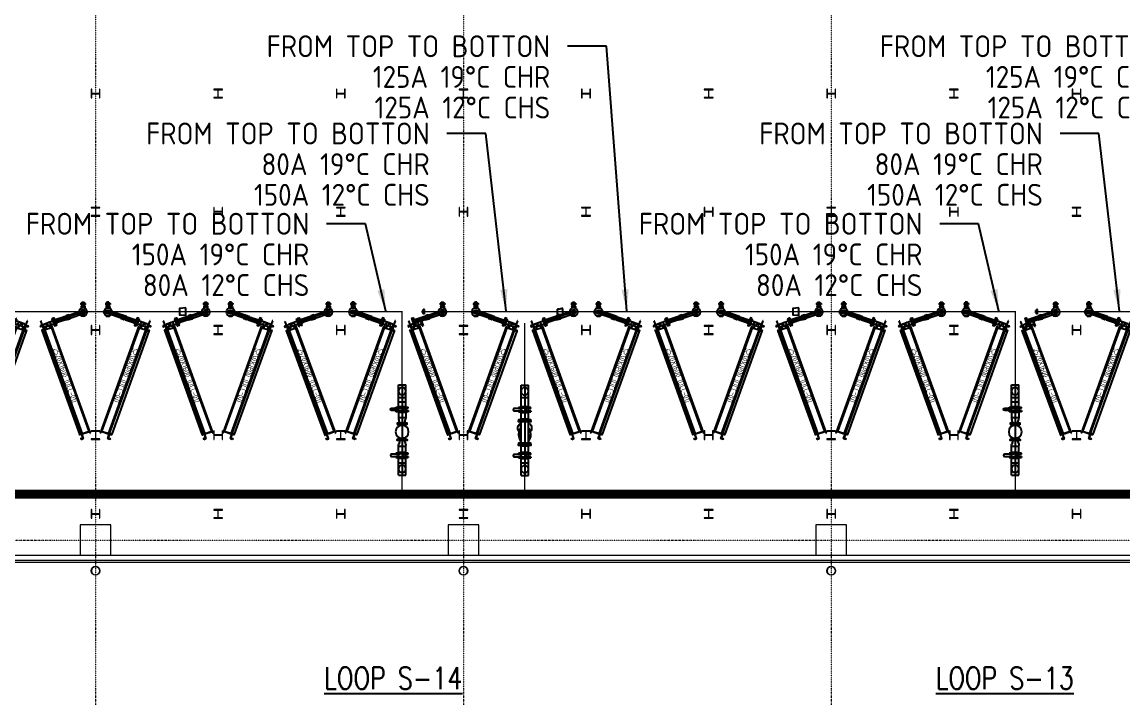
# Model space of a CAD drawing. Extents: x -32000 to 363140, y -29000 to 144266.
# Drawn here: x 41522 to 66661, y -3604 to 11834 of the extents above; entities that cross this region are included whole.
import ezdxf
from ezdxf.enums import TextEntityAlignment as Align

# ---------------------------------------------------------------- set-up
doc = ezdxf.new("R2010")
doc.units = 0
doc.header["$LTSCALE"] = 10
for name, pattern in [('H12PL25$0$JJP_三點線', [0.9, 0.3, -0.15, 0, -0.15, 0, -0.15, 0, -0.15]), ('XFM1Q20-200k$0$CENTER', [2, 1.25, -0.25, 0.25, -0.25]), ('XFM1Q20-200k$0$CENTER2', [1.125, 0.75, -0.125, 0.125, -0.125])]:
    doc.linetypes.add(name, pattern=pattern)
for name, color, linetype in [('H12PL25$0$A-OBJE-MEP', 252, 'Continuous'), ('H12PL25$0$A-WALL-EX', 252, 'Continuous'), ('H12PL25$0$S-COL', 252, 'Continuous'), ('H12PL25$0$S-GRID', 252, 'Continuous'), ('XFM1P20-200k$0$$0$M-PIPE-TEXT', 3, 'Continuous'), ('XFM1P20-200k$0$$0$M-PIPE-TEXT-ARROR', 91, 'Continuous'), ('XFM1P20-200k$0$M-PIPE-CHWR20', 110, 'Continuous'), ('XFM1P20-200k$0$M-PIPE-CHWS12', 130, 'Continuous'), ('XFM1Q20-200k$0$12P7-M-SUP-DCC-L1', 7, 'Continuous'), ('XFM1Q20-200k$0$12P7-M-SUP-DCC-L2', 3, 'Continuous'), ('XFM1Q20-200k$0$C-CDCC', 22, 'Continuous'), ('XFM1Q20-200k$0$M-CWTR-TEXT', 4, 'Continuous'), ('XFM1Q20-200k$0$M-PIPE-CHWR20', 110, 'Continuous'), ('XFM1Q20-200k$0$M-PIPE-CHWS12', 130, 'Continuous'), ('XFM1Q20-200k$0$M-PIPE-CHWS12_CL', 132, 'XFM1Q20-200k$0$CENTER2'), ('XFM1Q20-200k$0$MAU&DCC Valve Station$0$M-CWTR-VAVE', 4, 'Continuous'), ('XFM1Q20-200k$0$U-PCW-V', 2, 'Continuous')]:
    doc.layers.add(name, color=color, linetype=linetype)
doc.styles.add('XFM1P20-200k$0$$0$aa-txt', font='isocp.shx', dxfattribs={"bigfont": 'chineset.shx'})
doc.styles.add('XFM1Q20-200k$0$12P7-XCM2P10$0$AA-TXT', font='simplex.shx', dxfattribs={"bigfont": 'china.shx'})
doc.styles.add('XFM1Q20-200k$0$aa-txt', font='isocp.shx', dxfattribs={"bigfont": 'chineset.shx'})
doc.dimstyles.new('XFM1P20-200k$0$$0$adim-200', dxfattribs={"dimscale": 200, "dimtxt": 0.3, "dimasz": 2.5, "dimexe": 0.1, "dimexo": 0.5, "dimgap": 0.15, "dimtad": 0, "dimdec": 4, "dimzin": 3, "dimdsep": 46, "dimtxsty": 'XFM1P20-200k$0$$0$aa-txt', "dimcen": 2.5, "dimclrd": 256, "dimclre": 256, "dimclrt": 256, "dimadec": 0, "dimazin": 0, "dimtfac": 1, "dimtdec": 4, "dimtmove": 0, "dimatfit": 3, "dimfxl": 1, "dimtolj": 1, "dimtzin": 0, "dimarcsym": 0})

# ---------------------------------------------------------------- blocks, each defined once
blk = doc.blocks.new('H12PL25')
at = {"layer": 'H12PL25$0$A-OBJE-MEP', "lineweight": 0, "flags": 128}
for points in [[(43295, -700, 1), (43105, -700, 1)], [(51695, -700, 1), (51505, -700, 1)], [(60095, -700, 1), (59905, -700, 1)]]:
    blk.add_lwpolyline(points, format="xyb", close=True, dxfattribs=at)
at = {"layer": 'H12PL25$0$A-OBJE-MEP', "lineweight": 0}
for centre in [(43200, -700), (51600, -700), (60000, -700)]:
    blk.add_circle(centre, 100, dxfattribs=at)
at = {"layer": 'H12PL25$0$A-WALL-EX', "lineweight": 0}
blk.add_line((68150, -465), (18000, -465), dxfattribs=at)
at = {"layer": 'H12PL25$0$A-WALL-EX', "lineweight": 0, "flags": 128}
for points in [[(68150, -350), (18000, -350)], [(18000, -500), (68150, -500)], [(18000, -500), (68150, -500)], [(18000, -500), (68150, -500)], [(18000, -500), (68150, -500)]]:
    blk.add_lwpolyline(points, dxfattribs=at)
at = {"layer": 'H12PL25$0$S-COL', "lineweight": 0, "flags": 128}
for points in [[(43300, 10300), (43288, 10300), (43288, 10217, -0.41421356), (43275, 10204), (43125, 10204, -0.41421356), (43112, 10217), (43112, 10300), (43100, 10300), (43100, 10100), (43112, 10100), (43112, 10183, -0.41421356), (43125, 10196), (43275, 10196, -0.41421356), (43288, 10183), (43288, 10100), (43300, 10100)], [(46100, 10100), (46100, 10112), (46017, 10112, -0.41421356), (46004, 10125), (46004, 10275, -0.41421356), (46017, 10288), (46100, 10288), (46100, 10300), (45900, 10300), (45900, 10288), (45983, 10288, -0.41421356), (45996, 10275), (45996, 10125, -0.41421356), (45983, 10112), (45900, 10112), (45900, 10100)], [(48900, 10300), (48888, 10300), (48888, 10217, -0.41421356), (48875, 10204), (48725, 10204, -0.41421356), (48712, 10217), (48712, 10300), (48700, 10300), (48700, 10100), (48712, 10100), (48712, 10183, -0.41421356), (48725, 10196), (48875, 10196, -0.41421356), (48888, 10183), (48888, 10100), (48900, 10100)], [(51700, 10100), (51700, 10112), (51617, 10112, -0.41421356), (51604, 10125), (51604, 10275, -0.41421356), (51617, 10288), (51700, 10288), (51700, 10300), (51500, 10300), (51500, 10288), (51583, 10288, -0.41421356), (51596, 10275), (51596, 10125, -0.41421356), (51583, 10112), (51500, 10112), (51500, 10100)], [(54500, 10300), (54488, 10300), (54488, 10217, -0.41421356), (54475, 10204), (54325, 10204, -0.41421356), (54312, 10217), (54312, 10300), (54300, 10300), (54300, 10100), (54312, 10100), (54312, 10183, -0.41421356), (54325, 10196), (54475, 10196, -0.41421356), (54488, 10183), (54488, 10100), (54500, 10100)], [(57300, 10100), (57300, 10112), (57217, 10112, -0.41421356), (57204, 10125), (57204, 10275, -0.41421356), (57217, 10288), (57300, 10288), (57300, 10300), (57100, 10300), (57100, 10288), (57183, 10288, -0.41421356), (57196, 10275), (57196, 10125, -0.41421356), (57183, 10112), (57100, 10112), (57100, 10100)], [(60100, 10300), (60088, 10300), (60088, 10217, -0.41421356), (60075, 10204), (59925, 10204, -0.41421356), (59912, 10217), (59912, 10300), (59900, 10300), (59900, 10100), (59912, 10100), (59912, 10183, -0.41421356), (59925, 10196), (60075, 10196, -0.41421356), (60088, 10183), (60088, 10100), (60100, 10100)], [(62900, 10100), (62900, 10112), (62817, 10112, -0.41421356), (62804, 10125), (62804, 10275, -0.41421356), (62817, 10288), (62900, 10288), (62900, 10300), (62700, 10300), (62700, 10288), (62783, 10288, -0.41421356), (62796, 10275), (62796, 10125, -0.41421356), (62783, 10112), (62700, 10112), (62700, 10100)], [(65700, 10300), (65688, 10300), (65688, 10217, -0.41421356), (65675, 10204), (65525, 10204, -0.41421356), (65512, 10217), (65512, 10300), (65500, 10300), (65500, 10100), (65512, 10100), (65512, 10183, -0.41421356), (65525, 10196), (65675, 10196, -0.41421356), (65688, 10183), (65688, 10100), (65700, 10100)], [(43300, 7400), (43300, 7412), (43217, 7412, -0.41421356), (43204, 7425), (43204, 7575, -0.41421356), (43217, 7588), (43300, 7588), (43300, 7600), (43100, 7600), (43100, 7588), (43183, 7588, -0.41421356), (43196, 7575), (43196, 7425, -0.41421356), (43183, 7412), (43100, 7412), (43100, 7400)], [(46100, 7600), (46088, 7600), (46088, 7517, -0.41421356), (46075, 7504), (45925, 7504, -0.41421356), (45912, 7517), (45912, 7600), (45900, 7600), (45900, 7400), (45912, 7400), (45912, 7483, -0.41421356), (45925, 7496), (46075, 7496, -0.41421356), (46088, 7483), (46088, 7400), (46100, 7400)], [(48900, 7400), (48900, 7412), (48817, 7412, -0.41421356), (48804, 7425), (48804, 7575, -0.41421356), (48817, 7588), (48900, 7588), (48900, 7600), (48700, 7600), (48700, 7588), (48783, 7588, -0.41421356), (48796, 7575), (48796, 7425, -0.41421356), (48783, 7412), (48700, 7412), (48700, 7400)], [(51700, 7600), (51688, 7600), (51688, 7517, -0.41421356), (51675, 7504), (51525, 7504, -0.41421356), (51512, 7517), (51512, 7600), (51500, 7600), (51500, 7400), (51512, 7400), (51512, 7483, -0.41421356), (51525, 7496), (51675, 7496, -0.41421356), (51688, 7483), (51688, 7400), (51700, 7400)], [(54500, 7400), (54500, 7412), (54417, 7412, -0.41421356), (54404, 7425), (54404, 7575, -0.41421356), (54417, 7588), (54500, 7588), (54500, 7600), (54300, 7600), (54300, 7588), (54383, 7588, -0.41421356), (54396, 7575), (54396, 7425, -0.41421356), (54383, 7412), (54300, 7412), (54300, 7400)], [(57300, 7600), (57288, 7600), (57288, 7517, -0.41421356), (57275, 7504), (57125, 7504, -0.41421356), (57112, 7517), (57112, 7600), (57100, 7600), (57100, 7400), (57112, 7400), (57112, 7483, -0.41421356), (57125, 7496), (57275, 7496, -0.41421356), (57288, 7483), (57288, 7400), (57300, 7400)], [(60100, 7400), (60100, 7412), (60017, 7412, -0.41421356), (60004, 7425), (60004, 7575, -0.41421356), (60017, 7588), (60100, 7588), (60100, 7600), (59900, 7600), (59900, 7588), (59983, 7588, -0.41421356), (59996, 7575), (59996, 7425, -0.41421356), (59983, 7412), (59900, 7412), (59900, 7400)], [(62900, 7600), (62888, 7600), (62888, 7517, -0.41421356), (62875, 7504), (62725, 7504, -0.41421356), (62712, 7517), (62712, 7600), (62700, 7600), (62700, 7400), (62712, 7400), (62712, 7483, -0.41421356), (62725, 7496), (62875, 7496, -0.41421356), (62888, 7483), (62888, 7400), (62900, 7400)], [(65700, 7400), (65700, 7412), (65617, 7412, -0.41421356), (65604, 7425), (65604, 7575, -0.41421356), (65617, 7588), (65700, 7588), (65700, 7600), (65500, 7600), (65500, 7588), (65583, 7588, -0.41421356), (65596, 7575), (65596, 7425, -0.41421356), (65583, 7412), (65500, 7412), (65500, 7400)], [(43300, 4900), (43288, 4900), (43288, 4817, -0.41421356), (43275, 4804), (43125, 4804, -0.41421356), (43112, 4817), (43112, 4900), (43100, 4900), (43100, 4700), (43112, 4700), (43112, 4783, -0.41421356), (43125, 4796), (43275, 4796, -0.41421356), (43288, 4783), (43288, 4700), (43300, 4700)], [(46100, 4700), (46100, 4712), (46017, 4712, -0.41421356), (46004, 4725), (46004, 4875, -0.41421356), (46017, 4888), (46100, 4888), (46100, 4900), (45900, 4900), (45900, 4888), (45983, 4888, -0.41421356), (45996, 4875), (45996, 4725, -0.41421356), (45983, 4712), (45900, 4712), (45900, 4700)], [(48900, 4900), (48888, 4900), (48888, 4817, -0.41421356), (48875, 4804), (48725, 4804, -0.41421356), (48712, 4817), (48712, 4900), (48700, 4900), (48700, 4700), (48712, 4700), (48712, 4783, -0.41421356), (48725, 4796), (48875, 4796, -0.41421356), (48888, 4783), (48888, 4700), (48900, 4700)], [(51700, 4700), (51700, 4712), (51617, 4712, -0.41421356), (51604, 4725), (51604, 4875, -0.41421356), (51617, 4888), (51700, 4888), (51700, 4900), (51500, 4900), (51500, 4888), (51583, 4888, -0.41421356), (51596, 4875), (51596, 4725, -0.41421356), (51583, 4712), (51500, 4712), (51500, 4700)], [(54500, 4900), (54488, 4900), (54488, 4817, -0.41421356), (54475, 4804), (54325, 4804, -0.41421356), (54312, 4817), (54312, 4900), (54300, 4900), (54300, 4700), (54312, 4700), (54312, 4783, -0.41421356), (54325, 4796), (54475, 4796, -0.41421356), (54488, 4783), (54488, 4700), (54500, 4700)], [(57300, 4700), (57300, 4712), (57217, 4712, -0.41421356), (57204, 4725), (57204, 4875, -0.41421356), (57217, 4888), (57300, 4888), (57300, 4900), (57100, 4900), (57100, 4888), (57183, 4888, -0.41421356), (57196, 4875), (57196, 4725, -0.41421356), (57183, 4712), (57100, 4712), (57100, 4700)], [(60100, 4900), (60088, 4900), (60088, 4817, -0.41421356), (60075, 4804), (59925, 4804, -0.41421356), (59912, 4817), (59912, 4900), (59900, 4900), (59900, 4700), (59912, 4700), (59912, 4783, -0.41421356), (59925, 4796), (60075, 4796, -0.41421356), (60088, 4783), (60088, 4700), (60100, 4700)], [(62900, 4700), (62900, 4712), (62817, 4712, -0.41421356), (62804, 4725), (62804, 4875, -0.41421356), (62817, 4888), (62900, 4888), (62900, 4900), (62700, 4900), (62700, 4888), (62783, 4888, -0.41421356), (62796, 4875), (62796, 4725, -0.41421356), (62783, 4712), (62700, 4712), (62700, 4700)], [(65700, 4900), (65688, 4900), (65688, 4817, -0.41421356), (65675, 4804), (65525, 4804, -0.41421356), (65512, 4817), (65512, 4900), (65500, 4900), (65500, 4700), (65512, 4700), (65512, 4783, -0.41421356), (65525, 4796), (65675, 4796, -0.41421356), (65688, 4783), (65688, 4700), (65700, 4700)], [(43300, 2300), (43300, 2312), (43217, 2312, -0.41421356), (43204, 2325), (43204, 2475, -0.41421356), (43217, 2488), (43300, 2488), (43300, 2500), (43100, 2500), (43100, 2488), (43183, 2488, -0.41421356), (43196, 2475), (43196, 2325, -0.41421356), (43183, 2312), (43100, 2312), (43100, 2300)], [(46100, 2500), (46088, 2500), (46088, 2417, -0.41421356), (46075, 2404), (45925, 2404, -0.41421356), (45912, 2417), (45912, 2500), (45900, 2500), (45900, 2300), (45912, 2300), (45912, 2383, -0.41421356), (45925, 2396), (46075, 2396, -0.41421356), (46088, 2383), (46088, 2300), (46100, 2300)], [(48900, 2300), (48900, 2312), (48817, 2312, -0.41421356), (48804, 2325), (48804, 2475, -0.41421356), (48817, 2488), (48900, 2488), (48900, 2500), (48700, 2500), (48700, 2488), (48783, 2488, -0.41421356), (48796, 2475), (48796, 2325, -0.41421356), (48783, 2312), (48700, 2312), (48700, 2300)], [(51700, 2500), (51688, 2500), (51688, 2417, -0.41421356), (51675, 2404), (51525, 2404, -0.41421356), (51512, 2417), (51512, 2500), (51500, 2500), (51500, 2300), (51512, 2300), (51512, 2383, -0.41421356), (51525, 2396), (51675, 2396, -0.41421356), (51688, 2383), (51688, 2300), (51700, 2300)], [(54500, 2300), (54500, 2312), (54417, 2312, -0.41421356), (54404, 2325), (54404, 2475, -0.41421356), (54417, 2488), (54500, 2488), (54500, 2500), (54300, 2500), (54300, 2488), (54383, 2488, -0.41421356), (54396, 2475), (54396, 2325, -0.41421356), (54383, 2312), (54300, 2312), (54300, 2300)], [(57300, 2500), (57288, 2500), (57288, 2417, -0.41421356), (57275, 2404), (57125, 2404, -0.41421356), (57112, 2417), (57112, 2500), (57100, 2500), (57100, 2300), (57112, 2300), (57112, 2383, -0.41421356), (57125, 2396), (57275, 2396, -0.41421356), (57288, 2383), (57288, 2300), (57300, 2300)], [(60100, 2300), (60100, 2312), (60017, 2312, -0.41421356), (60004, 2325), (60004, 2475, -0.41421356), (60017, 2488), (60100, 2488), (60100, 2500), (59900, 2500), (59900, 2488), (59983, 2488, -0.41421356), (59996, 2475), (59996, 2325, -0.41421356), (59983, 2312), (59900, 2312), (59900, 2300)], [(62900, 2500), (62888, 2500), (62888, 2417, -0.41421356), (62875, 2404), (62725, 2404, -0.41421356), (62712, 2417), (62712, 2500), (62700, 2500), (62700, 2300), (62712, 2300), (62712, 2383, -0.41421356), (62725, 2396), (62875, 2396, -0.41421356), (62888, 2383), (62888, 2300), (62900, 2300)], [(65700, 2300), (65700, 2312), (65617, 2312, -0.41421356), (65604, 2325), (65604, 2475, -0.41421356), (65617, 2488), (65700, 2488), (65700, 2500), (65500, 2500), (65500, 2488), (65583, 2488, -0.41421356), (65596, 2475), (65596, 2325, -0.41421356), (65583, 2312), (65500, 2312), (65500, 2300)], [(43300, 700), (43288, 700), (43288, 617, -0.41421356), (43275, 604), (43125, 604, -0.41421356), (43112, 617), (43112, 700), (43100, 700), (43100, 500), (43112, 500), (43112, 583, -0.41421356), (43125, 596), (43275, 596, -0.41421356), (43288, 583), (43288, 500), (43300, 500)], [(46100, 500), (46100, 512), (46017, 512, -0.41421356), (46004, 525), (46004, 675, -0.41421356), (46017, 688), (46100, 688), (46100, 700), (45900, 700), (45900, 688), (45983, 688, -0.41421356), (45996, 675), (45996, 525, -0.41421356), (45983, 512), (45900, 512), (45900, 500)], [(48900, 700), (48888, 700), (48888, 617, -0.41421356), (48875, 604), (48725, 604, -0.41421356), (48712, 617), (48712, 700), (48700, 700), (48700, 500), (48712, 500), (48712, 583, -0.41421356), (48725, 596), (48875, 596, -0.41421356), (48888, 583), (48888, 500), (48900, 500)], [(51700, 500), (51700, 512), (51617, 512, -0.41421356), (51604, 525), (51604, 675, -0.41421356), (51617, 688), (51700, 688), (51700, 700), (51500, 700), (51500, 688), (51583, 688, -0.41421356), (51596, 675), (51596, 525, -0.41421356), (51583, 512), (51500, 512), (51500, 500)], [(54500, 700), (54488, 700), (54488, 617, -0.41421356), (54475, 604), (54325, 604, -0.41421356), (54312, 617), (54312, 700), (54300, 700), (54300, 500), (54312, 500), (54312, 583, -0.41421356), (54325, 596), (54475, 596, -0.41421356), (54488, 583), (54488, 500), (54500, 500)], [(57300, 500), (57300, 512), (57217, 512, -0.41421356), (57204, 525), (57204, 675, -0.41421356), (57217, 688), (57300, 688), (57300, 700), (57100, 700), (57100, 688), (57183, 688, -0.41421356), (57196, 675), (57196, 525, -0.41421356), (57183, 512), (57100, 512), (57100, 500)], [(60100, 700), (60088, 700), (60088, 617, -0.41421356), (60075, 604), (59925, 604, -0.41421356), (59912, 617), (59912, 700), (59900, 700), (59900, 500), (59912, 500), (59912, 583, -0.41421356), (59925, 596), (60075, 596, -0.41421356), (60088, 583), (60088, 500), (60100, 500)], [(62900, 500), (62900, 512), (62817, 512, -0.41421356), (62804, 525), (62804, 675, -0.41421356), (62817, 688), (62900, 688), (62900, 700), (62700, 700), (62700, 688), (62783, 688, -0.41421356), (62796, 675), (62796, 525, -0.41421356), (62783, 512), (62700, 512), (62700, 500)], [(65700, 700), (65688, 700), (65688, 617, -0.41421356), (65675, 604), (65525, 604, -0.41421356), (65512, 617), (65512, 700), (65500, 700), (65500, 500), (65512, 500), (65512, 583, -0.41421356), (65525, 596), (65675, 596, -0.41421356), (65688, 583), (65688, 500), (65700, 500)]]:
    blk.add_lwpolyline(points, format="xyb", close=True, dxfattribs=at)
for points in [[(43550, -350), (43550, 350), (42850, 350), (42850, -350)], [(51950, -350), (51950, 350), (51250, 350), (51250, -350)], [(60350, -350), (60350, 350), (59650, 350), (59650, -350)]]:
    blk.add_lwpolyline(points, dxfattribs=at)
at = {"layer": 'H12PL25$0$S-GRID', "linetype": 'H12PL25$0$JJP_三點線', "lineweight": 0}
for p, q in [((43200, 128250), (43200, -28000)), ((51600, 128250), (51600, -28000)), ((60000, 128250), (60000, -28000)), ((-29000, 0), (289600, 0))]:
    blk.add_line(p, q, dxfattribs=at)
blk = doc.blocks.new('XFM1Q20-200k$0$A$C85d7fed8')
at = {"layer": 'XFM1Q20-200k$0$12P7-M-SUP-DCC-L1'}
for points in [[(214374, 5418), (214420, 5438), (214369, 5552), (214323, 5532), (214331, 5513), (214334, 5515), (214327, 5530), (214367, 5548), (214416, 5440), (214376, 5422), (214369, 5437), (214366, 5436)], [(215456, 3023), (215502, 3043), (215450, 3158), (215405, 3137), (215413, 3119), (215416, 3120), (215409, 3135), (215449, 3153), (215497, 3045), (215458, 3027), (215451, 3043), (215448, 3041)]]:
    blk.add_lwpolyline(points, close=True, dxfattribs=at)
blk.add_lwpolyline([(215446, 3041), (215448, 3041)], dxfattribs=at)
at = {"layer": 'XFM1Q20-200k$0$12P7-M-SUP-DCC-L2'}
blk.add_lwpolyline([(215404, 3137), (215450, 3157), (214420, 5438), (214374, 5418)], close=True, dxfattribs=at)
blk = doc.blocks.new('XFM1Q20-200k$0$A$C911c7844')
at = {"layer": 'XFM1Q20-200k$0$C-CDCC'}
for p, q in [((207240, 5563), (207249, 5567)), ((208474, 3049), (207240, 5563)), ((207325, 5504), (207506, 5592)), ((207483, 5638), (207500, 5646)), ((207483, 5638), (207560, 5481)), ((207500, 5646), (207576, 5489)), ((207520, 5444), (207340, 5356)), ((207352, 5436), (207381, 5376)), ((207357, 5438), (207538, 5527)), ((208470, 3103), (207358, 5365)), ((207362, 5441), (207392, 5381)), ((207440, 5479), (207469, 5419)), ((207451, 5484), (207480, 5424)), ((207503, 5480), (207494, 5476)), ((208613, 3173), (207502, 5435)), ((208653, 3137), (207503, 5480)), ((207560, 5481), (207576, 5489)), ((208631, 3182), (208452, 3094)), ((208631, 3182), (208452, 3094)), ((208483, 3054), (208474, 3049)), ((208484, 3110), (208599, 3166)), ((208644, 3133), (208653, 3137))]:
    blk.add_line(p, q, dxfattribs=at)
for centre in [(207429, 5514), (207341, 5471)]:
    blk.add_circle(centre, 36.5, dxfattribs=at)
at = {"layer": 'XFM1Q20-200k$0$C-CDCC', "style": 'XFM1Q20-200k$0$aa-txt', "width": 0.8}
blk.add_text('2520X1600 (DCC-01)', height=125, rotation=296, dxfattribs=at).set_placement((207930, 4392), align=Align.MIDDLE)
blk = doc.blocks.new('XFM1Q20-200k$0$R6-4')
for p, q in [((-5.7, 0), (5.7, 0)), ((-5.7, 0), (-5.7, -1)), ((-8.4, -14), (-8.4, -12.4)), ((8.4, -14), (-8.4, -14)), ((-6.2, -4.1), (-7.9, -9.3)), ((5.7, 0), (5.7, -1)), ((6.2, -4.1), (7.9, -9.3)), ((8.4, -14), (8.4, -12.4))]:
    blk.add_line(p, q)
for centre, start, end in [((1.6, -12.4), 161.7321, 180), ((-15.7, -1), 341.7321, 0), ((15.7, -1), 180, 198.2679), ((-1.6, -12.4), 0, 18.2679)]:
    blk.add_arc(centre, 10, start, end)
blk = doc.blocks.new('XFM1Q20-200k$0$BV-150V-T1')
at = {"color": 0, "linetype": 'ByBlock'}
for p, q in [((-5.2, 9.6), (-6.7, 9.6)), ((-6.7, -9.6), (-6.7, 9.6)), ((-2.7, 14), (-5.2, 14)), ((-5.2, -14), (-5.2, 14)), ((2.7, 14), (5.2, 14)), ((5.2, 14), (5.2, -14)), ((5.2, 9.6), (6.7, 9.6)), ((6.7, 9.6), (6.7, -9.6)), ((-5.2, -9.6), (-6.7, -9.6)), ((-2.7, -14), (-5.2, -14)), ((2.7, -8.4), (-2.7, -8.4)), ((2.7, -14), (5.2, -14)), ((5.2, -9.6), (6.7, -9.6))]:
    blk.add_line(p, q, dxfattribs=at)
blk.add_lwpolyline([(-2.7, 7.5), (-2.7, 24, -1), (2.7, 24), (2.7, 7.7, 0.028765), (2.9, 4.2), (3.3, 0.3, -1.044614), (-3.3, 0), (-2.9, 4.1, 0.028765)], format="xyb", close=True, dxfattribs=at)
for points in [[(-2.7, 14), (-2.7, 6.1)], [(2.7, 14), (2.7, 6.3)], [(-2.7, -2), (-2.7, -14)], [(2.7, -2), (2.7, -14)]]:
    blk.add_lwpolyline(points, dxfattribs=at)
blk = doc.blocks.new('XFM1Q20-200k$0$A$C49d57fc1')
at = {"layer": 'XFM1Q20-200k$0$M-PIPE-CHWR20'}
for p, q in [((183, 2063, 0), (183, 1402, 0)), ((183, 2063), (351, 2063)), ((267, 0, 0), (267, 2063, 0)), ((351, 2063, 0), (351, 1402, 0)), ((183, 1777), (351, 1777)), ((159, 1247, 0), (264, 1247, 0)), ((159, 1247, 0), (159, 1232, 0)), ((159, 1232, 0), (264, 1232, 0)), ((160, 1231, 0), (159, 1232, 0)), ((264, 1231, 0), (160, 1231, 0)), ((189, 1249, 0), (264, 1249, 0)), ((189, 1247, 0), (189, 1249, 0)), ((194, 1221, 0), (194, 1229, 0)), ((200, 1219, 0), (264, 1219, 0)), ((340, 1249, 0), (264, 1249, 0)), ((369, 1247, 0), (264, 1247, 0)), ((369, 1232, 0), (264, 1232, 0)), ((264, 1231, 0), (368, 1231, 0)), ((334, 1219, 0), (264, 1219, 0)), ((334, 1219, 0), (334, 1229, 0)), ((340, 1247, 0), (340, 1249, 0)), ((368, 1231, 0), (369, 1232, 0)), ((369, 1247, 0), (369, 1232, 0)), ((160, 915, 0), (159, 914, 0)), ((159, 914, 0), (264, 914, 0)), ((159, 899, 0), (159, 914, 0)), ((159, 899, 0), (264, 899, 0)), ((264, 915, 0), (160, 915, 0)), ((189, 899, 0), (189, 897, 0)), ((189, 897, 0), (264, 897, 0)), ((194, 930, 0), (194, 917, 0)), ((334, 925, 0), (194, 925, 0)), ((264, 915, 0), (368, 915, 0)), ((369, 914, 0), (264, 914, 0)), ((369, 899, 0), (264, 899, 0)), ((340, 897, 0), (264, 897, 0)), ((334, 925, 0), (334, 917, 0)), ((340, 899, 0), (340, 897, 0)), ((368, 915, 0), (369, 914, 0)), ((369, 899, 0), (369, 914, 0)), ((183, 626), (183, 740, 0)), ((351, 626), (351, 740, 0)), ((183, 495), (183, 0)), ((351, 395), (183, 395)), ((183, 286), (351, 286)), ((351, 495), (351, 0)), ((183, 0), (351, 0))]:
    blk.add_line(p, q, dxfattribs=at)
at = {"layer": 'XFM1Q20-200k$0$M-PIPE-CHWR20', "elevation": 0}
for points in [[(153, 1249), (381, 1249), (381, 1273), (153, 1273)], [(153, 897), (381, 897), (381, 873), (153, 873)]]:
    blk.add_lwpolyline(points, close=True, dxfattribs=at)
at = {"layer": 'XFM1Q20-200k$0$M-PIPE-CHWR20'}
for centre, radius in [((267, 1920), 84.1), ((267, 1073), 149), ((267, 143), 84.1)]:
    blk.add_circle(centre, radius, dxfattribs=at)
for centre, radius, start, end in [((192, 1229, 0), 2, 0, 90), ((193, 1206, 0), 15, 45, 85.3609), ((192, 1207, 0), 15, 345, 45), ((342, 1207, 0), 15, 135, 195), ((341, 1206, 0), 15, 94.6391, 135), ((336, 1229, 0), 2, 90, 180), ((192, 917, 0), 2, 270, 0), ((183, 940, 0), 15, 317.6297, 21.3232), ((336, 917, 0), 2, 180, 270), ((351, 940, 0), 15, 158.6768, 222.3703)]:
    blk.add_arc(centre, radius, start, end, dxfattribs=at)
for name, p, xscale, yscale, zscale, rotation in [('XFM1Q20-200k$0$BV-150V-T1', (267, 1610), 10.00000000000001, 10.00000000000001, 10.00000000000001, 90), ('XFM1Q20-200k$0$R6-4', (267, 1263, 0), 10, 10, 10, 180), ('XFM1Q20-200k$0$BV-150V-T1', (267, 562), -10.00000000000001, 10.00000000000001, 10.00000000000001, 90)]:
    blk.add_blockref(name, p, dxfattribs=dict(at, xscale=xscale, yscale=yscale, zscale=zscale, rotation=rotation))
at = {"layer": 'XFM1Q20-200k$0$M-PIPE-CHWR20', "xscale": -10.00000000000001, "yscale": 10.00000000000001, "zscale": 10.00000000000001}
blk.add_blockref('XFM1Q20-200k$0$R6-4', (267, 883, 0), dxfattribs=at)
blk = doc.blocks.new('XFM1Q20-200k$0$YS-06-B')
at = {"layer": 'XFM1Q20-200k$0$U-PCW-V', "color": 0}
for p, q in [((55, 8.9), (6.9, 8.9)), ((55, -8.9), (6.9, -8.9))]:
    blk.add_line(p, q, dxfattribs=at)
for points in [[(1.4, -9.6), (0, -9.6), (0, 9.6), (1.4, 9.6)], [(4, -13.8), (1.4, -13.8), (1.4, 13.8), (4, 13.8), (4, -13.8)], [(4, -13.8), (6.5, -13.8), (6.5, 13.8), (4, 13.8), (4, -13.8)], [(57.5, -13.8), (55, -13.8), (55, 13.8), (57.5, 13.8), (57.5, -13.8)], [(57.5, -13.8), (60, -13.8), (60, 13.8), (57.5, 13.8), (57.5, -13.8)], [(60, -9.6), (61.5, -9.6), (61.5, 9.6), (60, 9.6)]]:
    blk.add_lwpolyline(points, dxfattribs=at)
for points in [[(18.6, 15.5, 0.133256), (14.6, 14.4, 0.106756), (10.9, 10.9, 0.036777), (9.6, 8.9, 0.036777)], [(28.8, 12.5, 0.064337), (26.3, 14.4, 0.133256), (22.3, 15.5)], [(9.6, -8.9, 0.036777), (10.9, -10.9, 0.106756), (14.6, -14.4, 0.133256), (18.6, -15.5)], [(22.3, -15.5, 0.133256), (26.3, -14.4, 0.064337), (28.8, -12.5, 0.064337)]]:
    blk.add_lwpolyline(points, format="xyb", dxfattribs=at)
for centre, radius, start, end in [((20.5, 4.3), 11.3, 80.5245, 99.4755), ((29, 0), 12.1, 121.7693, 132.5173), ((35.2, -14.3), 27.6, 57.3698, 116.9234), ((20.5, -4.3), 11.3, 260.5245, 279.4755), ((29, 0), 12.1, 227.4827, 238.2307), ((35.2, 14.3), 27.6, 243.0766, 302.6302)]:
    blk.add_arc(centre, radius, start, end, dxfattribs=at)
blk = doc.blocks.new('XFM1Q20-200k$0$A$Cc8c59ff0')
at = {"layer": 'XFM1Q20-200k$0$M-PIPE-CHWS12'}
for p, q in [((183, 2063, 0), (183, 0, 0)), ((183, 2063), (351, 2063)), ((351, 2063, 0), (351, 0, 0)), ((183, 1777), (351, 1777)), ((351, 1120, 0), (351, 1406, 0)), ((183, 286), (351, 286)), ((183, 0), (351, 0))]:
    blk.add_line(p, q, dxfattribs=at)
for centre in [(267, 1920), (267, 143)]:
    blk.add_circle(centre, 84.1, dxfattribs=at)
at = {"layer": 'XFM1Q20-200k$0$M-PIPE-CHWS12_CL', "linetype": 'XFM1Q20-200k$0$CENTER'}
blk.add_line((267, 0, 0), (267, 2063, 0), dxfattribs=at)
at = {"layer": 'XFM1Q20-200k$0$MAU&DCC Valve Station$0$M-CWTR-VAVE', "xscale": 10.00000000000001, "yscale": 10.00000000000001, "zscale": 10.00000000000001, "rotation": 90}
for name, p in [('XFM1Q20-200k$0$BV-150V-T1', (267, 1610)), ('XFM1Q20-200k$0$YS-06-B', (267, 779)), ('XFM1Q20-200k$0$BV-150V-T1', (267, 562))]:
    blk.add_blockref(name, p, dxfattribs=at)
blk = doc.blocks.new('XFM1Q20-200k')
at = {"xscale": -1}
for name, p, rotation in [('XFM1Q20-200k$0$A$C911c7844', (248229, 22419), 6.354829353501296), ('XFM1Q20-200k$0$A$C911c7844', (251029, 22419), 6.354829353501214), ('XFM1Q20-200k$0$A$C911c7844', (253829, 22419), 6.354829353501296), ('XFM1Q20-200k$0$A$C911c7844', (256629, 22419), 6.354829353501214), ('XFM1Q20-200k$0$A$C911c7844', (259429, 22419), 6.354829353501214), ('XFM1Q20-200k$0$A$C911c7844', (262229, 22419), 6.354829353501296), ('XFM1Q20-200k$0$A$C911c7844', (265029, 22419), 6.354829353501296), ('XFM1Q20-200k$0$A$C911c7844', (267829, 22419), 6.354829353501214), ('XFM1Q20-200k$0$A$C911c7844', (270629, 22419), 6.354829353501296), ('XFM1Q20-200k$0$A$C911c7844', (273429, 22419), 6.354829353501214), ('XFM1Q20-200k$0$A$C85d7fed8', (255752, 16244), 4.513400592285639), ('XFM1Q20-200k$0$A$C85d7fed8', (258552, 16244), 4.513400592285572), ('XFM1Q20-200k$0$A$C85d7fed8', (261352, 16244), 4.513400592285639), ('XFM1Q20-200k$0$A$C85d7fed8', (264152, 16244), 4.513400592285572), ('XFM1Q20-200k$0$A$C85d7fed8', (266952, 16244), 4.513400592285572), ('XFM1Q20-200k$0$A$C85d7fed8', (269752, 16244), 4.513400592285639), ('XFM1Q20-200k$0$A$C85d7fed8', (272552, 16244), 4.513400592285639), ('XFM1Q20-200k$0$A$C85d7fed8', (275352, 16244), 4.513400592285572), ('XFM1Q20-200k$0$A$C85d7fed8', (278152, 16244), 4.513400592285639), ('XFM1Q20-200k$0$A$C85d7fed8', (280952, 16244), 4.513400592285572), ('XFM1Q20-200k$0$A$C49d57fc1', (49934, 3547, 0), 180), ('XFM1Q20-200k$0$A$Cc8c59ff0', (52733, 3543, 0), 180), ('XFM1Q20-200k$0$A$C49d57fc1', (63934, 3547, 0), 180)]:
    blk.add_blockref(name, p, dxfattribs=dict(at, rotation=rotation))
for name, p, rotation in [('XFM1Q20-200k$0$A$C911c7844', (-164629, 22419), 353.6451706464987), ('XFM1Q20-200k$0$A$C911c7844', (-161829, 22419), 353.6451706464987), ('XFM1Q20-200k$0$A$C911c7844', (-159197, 20604), 354.1451706464987), ('XFM1Q20-200k$0$A$C911c7844', (-156229, 22419), 353.6451706464987), ('XFM1Q20-200k$0$A$C911c7844', (-153429, 22419), 353.6451706464987), ('XFM1Q20-200k$0$A$C911c7844', (-150629, 22419), 353.6451706464987), ('XFM1Q20-200k$0$A$C911c7844', (-147829, 22419), 353.6451706464987), ('XFM1Q20-200k$0$A$C911c7844', (-145029, 22419), 353.6451706464987), ('XFM1Q20-200k$0$A$C911c7844', (-142397, 20604), 354.1451706464987), ('XFM1Q20-200k$0$A$C85d7fed8', (-172152, 16244), 355.4865994077143), ('XFM1Q20-200k$0$A$C85d7fed8', (-169352, 16244), 355.4865994077143), ('XFM1Q20-200k$0$A$C85d7fed8', (-166666, 14365), 355.9865994077143), ('XFM1Q20-200k$0$A$C85d7fed8', (-163752, 16244), 355.4865994077143), ('XFM1Q20-200k$0$A$C85d7fed8', (-160952, 16244), 355.4865994077143), ('XFM1Q20-200k$0$A$C85d7fed8', (-158152, 16244), 355.4865994077143), ('XFM1Q20-200k$0$A$C85d7fed8', (-155352, 16244), 355.4865994077143), ('XFM1Q20-200k$0$A$C85d7fed8', (-152552, 16244), 355.4865994077143), ('XFM1Q20-200k$0$A$C85d7fed8', (-149866, 14365), 355.9865994077143)]:
    blk.add_blockref(name, p, dxfattribs=dict(rotation=rotation))
at = {"layer": 'XFM1Q20-200k$0$M-CWTR-TEXT', "style": 'XFM1Q20-200k$0$12P7-XCM2P10$0$AA-TXT', "width": 0.8}
for s, p in [('%%ULOOP S-14', (48422, -3151, 0)), ('%%ULOOP S-13', (62384, -3151, 0))]:
    blk.add_text(s, height=500, dxfattribs=at).set_placement(p, align=Align.MIDDLE_LEFT)
blk = doc.blocks.new('XFM1P20-200k$0$005')
h = blk.add_hatch()
h.set_pattern_fill('AR-HBONE', color=256, scale=0.430893, angle=360, style=0)
h.set_pattern_definition([(135, (-2258.2576, -4619.8331), (-8e-16, 2.4374981), [5.1707143, -1.7235714]), (45, (-2259.4764, -4618.6144), (-8e-16, 2.4374981), [5.1707143, -1.7235714])])
h.paths.add_polyline_path([(21.88125, -3.01625), (21.88125, 3.01625), (5.88125, 3.01625), (5.88125, -3.01625)])
edge = h.paths.add_edge_path(flags=17)
edge.add_line((21.88125, 3.01625), (21.88125, -3.01625))
for p, q in [((5.88125, 3.31625), (3, 3.31625)), ((5.88125, 3.31625), (5.88125, -3.31625)), ((21.88125, 3.01625), (5.88125, 3.01625)), ((5.88125, 3.01625), (5.88125, -3.01625)), ((21.88125, 3.31625), (24.7625, 3.31625)), ((21.88125, 3.31625), (21.88125, -3.31625)), ((21.88125, 3.01625), (21.88125, -3.01625)), ((21.88125, -3.01625), (21.88125, 3.01625)), ((28.2625, 3.31625), (24.7625, 3.31625)), ((28.2625, 3.31625), (28.2625, -3.31625)), ((5.88125, -3.31625), (3, -3.31625)), ((21.88125, -3.01625), (5.88125, -3.01625)), ((21.88125, -3.31625), (28.2625, -3.31625)), ((28.2625, -3.31625), (25.38125, -3.31625))]:
    blk.add_line(p, q)
for points in [[(0, -7.6), (0, 7.6), (2.38125, 7.6), (2.38125, -7.6), (0, -7.6)], [(2.38125, 3.8975), (3, 3.8975), (3, -3.8975), (2.38125, -3.8975)]]:
    blk.add_lwpolyline(points)
blk = doc.blocks.new('XFM1P20-200k$0$A$C63cefe58')
at = {"layer": 'XFM1P20-200k$0$M-PIPE-CHWR20'}
for p, q in [((236960, 2866), (236933, 2798)), ((237600, 2568, 0), (236977, 2820, 0)), ((237278, 2659), (237585, 2535, 0)), ((237305, 2726), (237614, 2601, 0)), ((237659, 2565, 0), (237542, 2571, 0)), ((237563, 2655, 0), (237563, 2655, 0)), ((237636, 2661, 0), (237574, 2664, 0)), ((237603, 2626, 0), (237597, 2509, 0)), ((237645, 2650, 0), (237645, 2650, 0)), ((237540, 2379, 0), (237541, 2396, 0)), ((237540, 2379, 0), (237641, 2374, 0)), ((237642, 2391, 0), (237541, 2396, 0)), ((237545, 2374, 0), (237545, 2378, 0)), ((237547, 2401, 0), (237546, 2397, 0)), ((237555, 2372, 0), (237547, 2373, 0)), ((237556, 2402, 0), (237548, 2402, 0)), ((237548, 2374, 0), (237548, 2378, 0)), ((237549, 2401, 0), (237549, 2397, 0)), ((237553, 2441, 0), (237555, 2485, 0)), ((237554, 2374, 0), (237554, 2378, 0)), ((237555, 2401, 0), (237555, 2397, 0)), ((237556, 2373, 0), (237557, 2377, 0)), ((237558, 2401, 0), (237558, 2397, 0)), ((237561, 2355, 0), (237561, 2360, 0)), ((237566, 2360, 0), (237561, 2360, 0)), ((237566, 2355, 0), (237561, 2355, 0)), ((237562, 2431, 0), (237568, 2430, 0)), ((237567, 2372, 0), (237565, 2343, 0)), ((237565, 2343, 0), (237612, 2340, 0)), ((237567, 2372, 0), (237614, 2370, 0)), ((237572, 2430, 0), (237570, 2396, 0)), ((237581, 2475, 0), (237577, 2405, 0)), ((237580, 2377, 0), (237579, 2372, 0)), ((237602, 2376, 0), (237601, 2370, 0)), ((237611, 2474, 0), (237607, 2403, 0)), ((237614, 2370, 0), (237612, 2340, 0)), ((237615, 2427, 0), (237613, 2394, 0)), ((237613, 2358, 0), (237619, 2357, 0)), ((237613, 2353, 0), (237619, 2352, 0)), ((237624, 2428, 0), (237618, 2428, 0)), ((237619, 2352, 0), (237619, 2357, 0)), ((237624, 2370, 0), (237625, 2374, 0)), ((237626, 2397, 0), (237626, 2393, 0)), ((237626, 2369, 0), (237634, 2368, 0)), ((237627, 2399, 0), (237636, 2398, 0)), ((237627, 2370, 0), (237627, 2374, 0)), ((237629, 2397, 0), (237628, 2393, 0)), ((237633, 2370, 0), (237633, 2374, 0)), ((237634, 2397, 0), (237634, 2393, 0)), ((237635, 2437, 0), (237637, 2481, 0)), ((237636, 2369, 0), (237636, 2373, 0)), ((237637, 2397, 0), (237637, 2393, 0)), ((237641, 2374, 0), (237642, 2391, 0))]:
    blk.add_line(p, q, dxfattribs=at)
at = {"layer": 'XFM1P20-200k$0$M-PIPE-CHWR20', "elevation": 0}
for points in [[(237250, 2760), (237309, 2736), (237274, 2649), (237215, 2673)], [(237257, 2757), (237250, 2760), (237215, 2673), (237222, 2670)]]:
    blk.add_lwpolyline(points, dxfattribs=at)
at = {"layer": 'XFM1P20-200k$0$M-PIPE-CHWR20'}
for radius in [94.4, 44.4, 36.5]:
    blk.add_circle((237600, 2568, 0), radius, dxfattribs=at)
for centre, radius, start, end in [((237573, 2654, 0), 10, 87.1452, 177.1452), ((237602, 2590, 0), 22.2, 88.2245, 266.0658), ((237635, 2651, 0), 10, 357.1452, 87.1452), ((237544, 2378, 0), 1.43, 9.8256, 87.1452), ((237545, 2398, 0), 1.43, 267.1452, 344.4648), ((237547, 2378, 0), 1.43, 9.8256, 164.4648), ((237547, 2374, 0), 1.43, 189.8256, 344.4648), ((237548, 2398, 0), 1.43, 189.8256, 344.4648), ((237548, 2401, 0), 1.43, 9.8256, 164.4648), ((237551, 2375, 0), 4.06, 43.5424, 130.748), ((237551, 2377, 0), 4.06, 223.5424, 310.748), ((237552, 2398, 0), 4.06, 43.5424, 130.748), ((237552, 2400, 0), 4.06, 223.5424, 310.748), ((237563, 2441, 0), 10, 177.1452, 267.1452), ((237555, 2377, 0), 1.43, 9.8256, 164.4648), ((237555, 2374, 0), 1.43, 189.8256, 344.4648), ((237556, 2401, 0), 1.43, 9.8256, 164.4648), ((237556, 2397, 0), 1.43, 189.8256, 344.4648), ((237558, 2377, 0), 1.43, 87.1452, 164.4648), ((237559, 2397, 0), 1.43, 189.8256, 267.1452), ((237567, 2405, 0), 10, 267.1452, 357.1452), ((237568, 2420, 0), 10, 357.1452, 87.1452), ((237617, 2403, 0), 10, 177.1452, 267.1452), ((237618, 2418, 0), 10, 87.1452, 177.1452), ((237623, 2374, 0), 1.43, 9.8256, 87.1452), ((237625, 2438, 0), 10, 267.1452, 357.1452), ((237624, 2394, 0), 1.43, 267.1452, 344.4648), ((237626, 2370, 0), 1.43, 189.8256, 344.4648), ((237626, 2374, 0), 1.43, 9.8256, 164.4648), ((237627, 2397, 0), 1.43, 9.8256, 164.4648), ((237627, 2394, 0), 1.43, 189.8256, 344.4648), ((237630, 2371, 0), 4.06, 43.5424, 130.748), ((237630, 2373, 0), 4.06, 223.5424, 310.748), ((237631, 2396, 0), 4.06, 223.5424, 310.748), ((237631, 2394, 0), 4.06, 43.5424, 130.748), ((237634, 2373, 0), 1.43, 9.8256, 164.4648), ((237634, 2370, 0), 1.43, 189.8256, 344.4648), ((237636, 2397, 0), 1.43, 9.8256, 164.4648), ((237635, 2393, 0), 1.43, 189.8256, 344.4648), ((237637, 2373, 0), 1.43, 87.1452, 164.4648), ((237638, 2393, 0), 1.43, 189.8256, 267.1452)]:
    blk.add_arc(centre, radius, start, end, dxfattribs=at)
at = {"layer": 'XFM1P20-200k$0$M-PIPE-CHWR20', "xscale": -12.10111893907765, "yscale": 12.10111893907765, "zscale": 12.10111893907765, "rotation": 157.9999999999999}
blk.add_blockref('XFM1P20-200k$0$005', (236946, 2832), dxfattribs=at)
blk = doc.blocks.new('XFM1P20-200k$0$R5-4')
for p, q in [((-5.7, 0), (-5.7, -1.6)), ((-5.7, 0), (5.7, 0)), ((-7.1, -12.7), (-7.1, -10.4)), ((7.1, -12.7), (-7.1, -12.7)), ((-5.9, -3.6), (-6.9, -8.5)), ((5.7, 0), (5.7, -1.6)), ((5.9, -3.6), (6.9, -8.5)), ((7.1, -12.7), (7.1, -10.4))]:
    blk.add_line(p, q)
for centre, start, end in [((2.9, -10.4), 168.8131, 180), ((-15.7, -1.6), 348.8131, 0), ((15.7, -1.6), 180, 191.1869), ((-2.9, -10.4), 0, 11.1869)]:
    blk.add_arc(centre, 10, start, end)
blk = doc.blocks.new('XFM1P20-200k')
at = {"layer": 'XFM1P20-200k$0$M-PIPE-CHWR20'}
for p, q in [((50711, 5170, 0), (50711, 5270, 0)), ((64711, 5170, 0), (64711, 5270, 0))]:
    blk.add_line(p, q, dxfattribs=at)
at = {"layer": 'XFM1P20-200k$0$M-PIPE-CHWR20', "elevation": 0}
for points in [[(45261, 5304), (45121, 5291), (45121, 5149), (45261, 5136)], [(59261, 5304), (59121, 5291), (59121, 5149), (59261, 5136)]]:
    blk.add_lwpolyline(points, close=True, dxfattribs=at)
for points, const_width in [([(36711, 5220), (50201, 5220), (50201, 1052)], 30), ([(50711, 5220), (64201, 5220), (64201, 1052)], 30), ([(64711, 5220), (78201, 5220), (78201, 1052)], 30), ([(132799, 1050), (19381, 1050)], 200)]:
    blk.add_lwpolyline(points, dxfattribs=dict(at, const_width=const_width))
at = {"layer": 'XFM1P20-200k$0$M-PIPE-CHWR20'}
for centre in [(50711, 5220, 0), (64711, 5220, 0)]:
    blk.add_arc(centre, 50, 90, 270, dxfattribs=at)
at = {"layer": 'XFM1P20-200k$0$M-PIPE-CHWS12', "const_width": 30, "elevation": 0}
blk.add_lwpolyline([(53000, 4957), (53000, 1079)], dxfattribs=at)
at = {"xscale": -1, "rotation": 177.1451707144683}
for p in [(-194261, 19610), (-191461, 19610), (-188661, 19610), (-186055, 19610), (-183061, 19610), (-180261, 19610), (-177461, 19610), (-174661, 19610), (-172055, 19610)]:
    blk.add_blockref('XFM1P20-200k$0$A$C63cefe58', p, dxfattribs=at)
at = {"rotation": 182.8548292855318}
for p in [(280661, 19610), (283461, 19610), (286261, 19610), (289061, 19610), (291861, 19610), (294661, 19610), (297461, 19610), (300261, 19610), (303061, 19610)]:
    blk.add_blockref('XFM1P20-200k$0$A$C63cefe58', p, dxfattribs=at)
at = {"layer": 'XFM1P20-200k$0$M-PIPE-CHWR20', "xscale": -10.00000000000003, "yscale": 10.00000000000003, "zscale": 10.00000000000002, "rotation": 90}
blk.add_blockref('XFM1P20-200k$0$R5-4', (53742, 5220, 0), dxfattribs=at)
at = {"layer": 'XFM1P20-200k$0$$0$M-PIPE-TEXT', "style": 'XFM1P20-200k$0$$0$aa-txt'}
for s, p in [('FROM TOP TO BOTTON', (53582, 11281, 0)), ('FROM TOP TO BOTTON', (67582, 11281, 0)), ('125A 19%%DC CHR', (53582, 10581, 0)), ('125A 19%%DC CHR', (67582, 10581, 0)), ('125A 12%%DC CHS', (53582, 9881, 0)), ('125A 12%%DC CHS', (67582, 9881, 0)), ('FROM TOP TO BOTTON', (50830, 9288, 0)), ('FROM TOP TO BOTTON', (64830, 9288, 0)), ('80A 19%%DC CHR', (50830, 8588, 0)), ('80A 19%%DC CHR', (64830, 8588, 0)), ('150A 12%%DC CHS', (50830, 7888, 0)), ('150A 12%%DC CHS', (64830, 7888, 0)), ('FROM TOP TO BOTTON', (48081, 7226, 0)), ('FROM TOP TO BOTTON', (62081, 7226, 0)), ('150A 19%%DC CHR', (48081, 6526, 0)), ('150A 19%%DC CHR', (62081, 6526, 0)), ('80A 12%%DC CHS', (48081, 5826, 0)), ('80A 12%%DC CHS', (62081, 5826, 0))]:
    blk.add_text(s, height=500, dxfattribs=at).set_placement(p, align=Align.MIDDLE_RIGHT)
at = {"layer": 'XFM1P20-200k$0$$0$M-PIPE-TEXT-ARROR'}
for points in [[(55330, 5228, 0), (54864, 11281, 0), (53977, 11281, 0)], [(52578, 5228, 0), (52111, 9288, 0), (51225, 9288, 0)], [(66578, 5228, 0), (66111, 9288, 0), (65225, 9288, 0)], [(49829, 5228, 0), (49362, 7226, 0), (48476, 7226, 0)], [(63829, 5228, 0), (63362, 7226, 0), (62476, 7226, 0)]]:
    blk.add_leader(points, dimstyle='XFM1P20-200k$0$$0$adim-200', dxfattribs=at)

msp = doc.modelspace()

# ---------------------------------------------------------------- block references
msp.add_blockref('H12PL25', (0, 0))

# ---------------------------------------------------------------- next in the draw order: block references
for name in ['XFM1P20-200k', 'XFM1Q20-200k']:
    msp.add_blockref(name, (0, 0))

doc.saveas('drawing.dxf')
